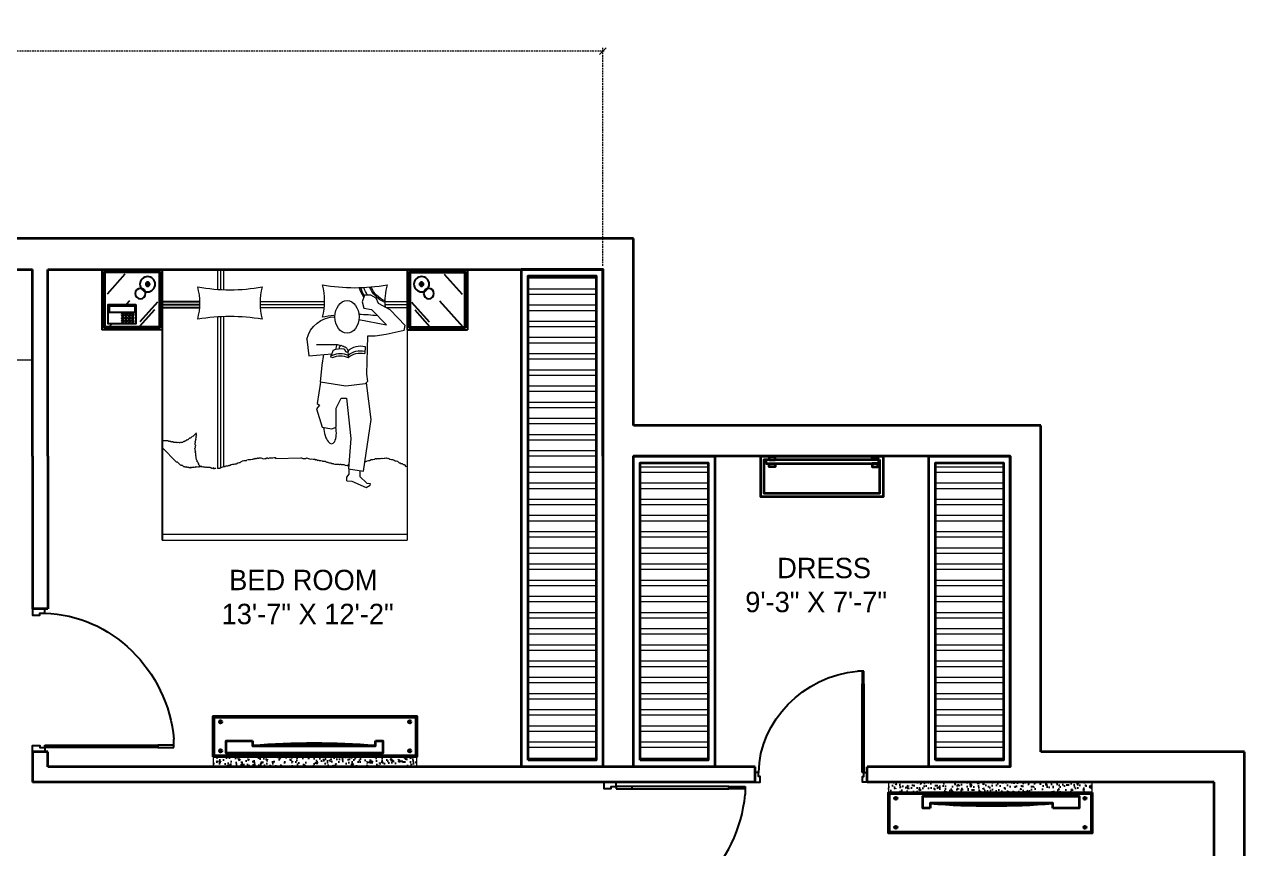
# Model space of a CAD drawing. Header units: millimetres. Extents: x -6808 to 215771, y -89660 to -16303.
# Drawn here: x 92421.7 to 92781, y -47799.3 to -47556.7 of the extents above; entities that cross this region are included whole.
import ezdxf

# ---------------------------------------------------------------- set-up
doc = ezdxf.new("R2010")
doc.units = ezdxf.units.MM
doc.header["$PDMODE"] = 35
doc.linetypes.add('DASHED', pattern=[0.75, 0.5, -0.25])
doc.layers.get('0').update_dxf_attribs({"color": 8})
for name, color, linetype, lineweight in [('A- FUR', 34, 'Continuous', 0), ('dim2', 6, 'Continuous', 20), ('FURNITURE 2', 33, 'Continuous', 25), ('furnitures', 12, 'Continuous', 13), ('text', 7, 'Continuous', 25), ('wall', 7, 'Continuous', 35)]:
    doc.layers.add(name, color=color, linetype=linetype, lineweight=lineweight)
doc.layers.add('AR.furniture', color=7, linetype='Continuous', lineweight=35, true_color=0x009e9e)
doc.layers.add('furniture', color=7, linetype='Continuous', lineweight=5, true_color=0xe57b2a)
doc.layers.add('NET 01', color=8, linetype='Continuous')
doc.styles.add('SAJ', font='eurr____.ttf')
doc.dimstyles.new('SAJ', dxfattribs={"dimtxt": 5, "dimasz": 2, "dimexe": 1, "dimexo": 1, "dimgap": 0.09375, "dimtad": 0, "dimdec": 1, "dimzin": 0, "dimdsep": 46, "dimlunit": 4, "dimtxsty": 'SAJ', "dimblk": 'OBLIQUE', "dimcen": 0.125, "dimdle": 0.375, "dimadec": 0, "dimazin": 0, "dimtfac": 1, "dimtdec": 1, "dimtofl": 0, "dimtmove": 0, "dimatfit": 3, "dimldrblk": 'OBLIQUE', "dimfxl": 1, "dimtolj": 1, "dimtzin": 0, "dimlwd": 5, "dimlwe": 5, "dimarcsym": 1})

# ---------------------------------------------------------------- blocks, each defined once
blk = doc.blocks.new('_Oblique')
at = {"color": 0, "linetype": 'ByBlock', "lineweight": -2}
blk.add_line((-0.5, -0.5), (0.5, 0.5), dxfattribs=at)
blk = doc.blocks.new('*D1771')
at = {"layer": 'Defpoints', "color": 0, "transparency": 16777216}
for p in [(92592.04, -47564.58), (92004.15, -47628.74), (92592.04, -47628.73)]:
    blk.add_point(p, dxfattribs=at)
at = {"layer": 'dim2', "color": 0, "linetype": 'DASHED', "lineweight": 5, "transparency": 16777216}
for p, q in [((92004.15, -47627.74), (92004.15, -47563.58)), ((92592.04, -47627.73), (92592.04, -47563.58)), ((92003.78, -47564.58), (92289.13, -47564.58)), ((92592.42, -47564.58), (92307.06, -47564.58))]:
    blk.add_line(p, q, dxfattribs=at)
at = {"layer": 'dim2', "color": 0, "lineweight": 5, "transparency": 16777216, "xscale": 2, "yscale": 2, "zscale": 2, "rotation": 180}
blk.add_blockref('_Oblique', (92004.15, -47564.58), dxfattribs=at)
at = {"layer": 'dim2', "color": 0, "lineweight": 5, "transparency": 16777216, "xscale": 2, "yscale": 2, "zscale": 2}
blk.add_blockref('_Oblique', (92592.04, -47564.58), dxfattribs=at)
at = {"layer": 'dim2', "color": 0, "transparency": 16777216, "insert": (92298.1, -47564.58), "char_height": 12, "attachment_point": 5, "style": 'SAJ'}
blk.add_mtext("\\A1;49'", dxfattribs=at)
blk = doc.blocks.new('QEWFWE')
at = {"layer": 'NET 01'}
for p, q in [((238503.45, 15011.85), (238503.45, 15015.77)), ((238503.45, 15015.77), (238505.41, 15015.77)), ((238503.98, 15015.77), (238503.98, 15011.85)), ((238503.98, 15011.85), (238503.45, 15011.85)), ((238503.45, 15011.85), (238503.45, 14988.32)), ((238503.98, 14988.32), (238503.98, 15011.85)), ((238503.45, 14988.32), (238503.45, 14984.4)), ((238503.98, 14988.32), (238503.45, 14988.32)), ((238503.98, 14984.4), (238503.98, 14988.32)), ((238503.45, 14984.4), (238503.98, 14984.4))]:
    blk.add_line(p, q, dxfattribs=at)
for points in [[(238503.45, 14984.4), (238502.4, 14984.4), (238502.4, 14981.4), (238503.9, 14981.4), (238503.9, 14982.9), (238503.9, 14983.2), (238503.45, 14983.2)], [(238536.02, 14984.4), (238537.07, 14984.4), (238537.07, 14981.4), (238535.57, 14981.4), (238535.57, 14982.9), (238535.57, 14983.2), (238536.02, 14983.2)]]:
    blk.add_lwpolyline(points, close=True, dxfattribs=at)
blk.add_ellipse((238504.18, 14985.62), major_axis=(-29.27, 13.54), ratio=0.925766, start_param=-2.718612, end_param=-1.204625, dxfattribs=at)
blk = doc.blocks.new('vcdr')
at = {"layer": 'AR.furniture', "lineweight": 25, "ltscale": 2}
h = blk.add_hatch(dxfattribs=at)
h.set_pattern_fill('AR-CONC', color=256, scale=0.5, style=0)
h.set_pattern_definition([(50, (5894.276, -2096.168), (3.58630091, -0.313760675), [0.375, -4.125]), (355, (5894.276, -2096.168), (-0.69375667, 3.76096067), [0.3, -3.3]), (100.4514, (5894.575, -2096.194), (2.89254691, 3.44719771), [0.31870095, -3.50571056]), (46.1842, (5894.276, -2095.168), (5.33620524, -0.82759507), [0.5625, -6.1875]), (96.6356, (5894.7207, -2095.237), (4.67331353, 4.87058935), [0.47805144, -5.258565]), (351.1842, (5894.276, -2095.168), (4.67330973, 4.870593), [0.45, -4.95]), (21, (5894.776, -2095.418), (2.98453526, -2.01309445), [0.375, -4.125]), (326, (5894.776, -2095.418), (1.21657666, 3.62575023), [0.3, -3.3]), (71.4514, (5895.0247, -2095.5857), (4.20111314, 1.61265248), [0.31870095, -3.50571056]), (37.5, (5894.276, -2096.168), (0.060799277, 1.66446927), [0, -3.26, 0, -3.35, 0, -3.3125]), (7.5, (5894.276, -2096.168), (1.315347687, 1.97205856), [0, -1.91, 0, -3.185, 0, -1.2625]), (327.5, (5893.161, -2096.168), (2.66911218, -0.112774359), [0, -1.25, 0, -3.9, 0, -5.175]), (317.5, (5892.661, -2096.168), (2.915930847, 0.50052491), [0, -1.625, 0, -2.59, 0, -3.675])])
h.paths.add_polyline_path([(93614.87, -24321.29), (93617.87, -24321.29), (93617.87, -24261.29), (93614.87, -24261.29)])
at = {"layer": 'AR.furniture', "ltscale": 2}
blk.add_lwpolyline([(93614.87, -24321.29), (93602.87, -24321.29), (93602.87, -24261.29), (93614.87, -24261.29)], close=True, dxfattribs=at)
blk.add_lwpolyline([(93614.87, -24321.29), (93602.87, -24321.29), (93602.87, -24261.29), (93614.87, -24261.29)], close=True, dxfattribs=at)
at = {"layer": 'AR.furniture', "lineweight": 20, "ltscale": 5}
blk.add_lwpolyline([(93614.37, -24320.79), (93603.37, -24320.79), (93603.37, -24261.79), (93614.37, -24261.79)], close=True, dxfattribs=at)
blk.add_lwpolyline([(93614.37, -24320.79), (93603.37, -24320.79), (93603.37, -24261.79), (93614.37, -24261.79)], close=True, dxfattribs=at)
at = {"layer": 'AR.furniture', "lineweight": 9, "ltscale": 2}
blk.add_lwpolyline([(93614.87, -24321.29), (93617.87, -24321.29), (93617.87, -24261.29), (93614.87, -24261.29)], close=True, dxfattribs=at)
blk.add_lwpolyline([(93614.87, -24321.29), (93617.87, -24321.29), (93617.87, -24261.29), (93614.87, -24261.29)], close=True, dxfattribs=at)
at = {"layer": 'AR.furniture'}
for points in [[(93610.22, -24273.51), (93610.22, -24271.36), (93613.78, -24271.36), (93613.78, -24317.46), (93610.22, -24317.46), (93610.22, -24309.71)], [(93610.22, -24273.51), (93610.22, -24271.36), (93613.78, -24271.36), (93613.78, -24317.46), (93610.22, -24317.46), (93610.22, -24309.71)], [(93610.22, -24309.71), (93611.67, -24309.71), (93611.67, -24273.51), (93610.22, -24273.51)], [(93610.22, -24309.71), (93611.67, -24309.71), (93611.67, -24273.51), (93610.22, -24273.51)]]:
    blk.add_lwpolyline(points, dxfattribs=at)
at = {"layer": 'AR.furniture', "ltscale": 2}
for centre in [(93604.6, -24263.44), (93604.6, -24263.44), (93613.13, -24263.44), (93613.13, -24263.44), (93604.6, -24319.13), (93604.6, -24319.13), (93613.13, -24319.13), (93613.13, -24319.13)]:
    blk.add_circle(centre, 0.375, dxfattribs=at)
at = {"layer": 'AR.furniture', "ltscale": 5}
blk.add_arc((93852.35, -24291.61), 241.36, 175.6992, 184.3008, dxfattribs=at)
blk.add_arc((93852.35, -24291.61), 241.36, 175.6992, 184.3008, dxfattribs=at)
blk = doc.blocks.new('A$C1E734459')
at = {"layer": 'AR.furniture', "linetype": 'ByBlock', "ltscale": 2}
blk.add_lwpolyline([(0, 10.5), (12.05, 10.5), (12.05, 46.5), (3.5, 46.5), (3.5, 46.5), (0, 46.5), (0, 10.5)], dxfattribs=at)
at = {"layer": 'AR.furniture', "color": 251, "ltscale": 2}
for points in [[(1.12, 44.04), (1.12, 42.29), (0.21, 42.29), (0.21, 44.04)], [(2.24, 44.04), (2.24, 42.29), (3.14, 42.29), (3.14, 44.04)], [(1.12, 12), (1.12, 13.74), (0.21, 13.74), (0.21, 12)], [(2.24, 12), (2.24, 13.74), (3.14, 13.74), (3.14, 12)]]:
    blk.add_lwpolyline(points, close=True, dxfattribs=at)
at = {"layer": 'AR.furniture', "linetype": 'ByBlock', "ltscale": 2}
blk.add_lwpolyline([(1, 11.51), (11.05, 11.51), (11.05, 45.5), (4.5, 45.5), (4.5, 45.5), (1, 45.5)], close=True, dxfattribs=at)
at = {"layer": 'AR.furniture', "color": 4, "ltscale": 2}
blk.add_lwpolyline([(2.24, 45), (2.24, 11.75), (1.12, 11.75), (1.12, 45)], close=True, dxfattribs=at)
blk = doc.blocks.new('A$C1A9968DB')
at = {"layer": 'furniture', "ltscale": 0.5}
for p, q in [((3.85, 45.67), (6.88, 47.34)), ((6.88, 47.34), (7.52, 48.64)), ((7.52, 48.64), (8.85, 49.47)), ((8.85, 49.47), (10.51, 49.47)), ((10.51, 49.47), (11.12, 47.7)), ((11.12, 47.7), (10.65, 46.11)), ((3.85, 45.67), (0, 41.68)), ((8.7, 45.77), (4.85, 41.78)), ((10.65, 46.11), (8.7, 45.77)), ((0.3, 40.35), (0, 41.68)), ((11.92, 43.21), (4.85, 41.78)), ((0.3, 40.35), (4.88, 39.32)), ((4.88, 39.32), (7.7, 38.87)), ((7.7, 38.87), (9.68, 38.93)), ((9.68, 38.87), (9.98, 29.12)), ((25.34, 38.15), (24.78, 33.85)), ((10.35, 36.28), (10.42, 34.45)), ((14.76, 35.19), (14.68, 35.04)), ((14.68, 35.04), (14.68, 34.88)), ((14.68, 34.88), (14.84, 34.81)), ((14.74, 34.85), (14.72, 34.01)), ((14.84, 35.35), (14.76, 35.19)), ((14.99, 35.58), (14.84, 35.5)), ((14.84, 35.5), (14.84, 35.35)), ((14.84, 34.81), (15.15, 34.81)), ((15.07, 35.74), (14.99, 35.58)), ((15.15, 35.89), (15.07, 35.74)), ((15.3, 35.97), (15.15, 35.89)), ((15.15, 34.81), (15.3, 34.88)), ((15.46, 36.12), (15.3, 35.97)), ((15.3, 35.04), (15.46, 35.12)), ((15.3, 34.88), (15.3, 35.04)), ((15.61, 36.12), (15.46, 36.12)), ((15.46, 35.27), (15.54, 35.43)), ((15.46, 35.12), (15.46, 35.27)), ((15.54, 36.05), (15.69, 36.2)), ((15.54, 35.43), (15.69, 35.5)), ((15.69, 36.2), (15.85, 36.28)), ((15.69, 35.5), (15.81, 35.62)), ((15.85, 36.28), (16, 36.28)), ((16, 36.28), (16.31, 36.43)), ((16.31, 36.43), (16.47, 36.51)), ((16.47, 36.51), (16.62, 36.51)), ((17.56, 36.8), (16.62, 36.51)), ((16.7, 36.43), (16.66, 36.52)), ((16.86, 36.28), (16.7, 36.43)), ((16.93, 36.12), (16.86, 36.28)), ((16.93, 35.81), (16.93, 36.12)), ((17, 35.68), (16.93, 35.81)), ((22.85, 36.8), (17.56, 36.8)), ((17.59, 36.81), (17.95, 35.51)), ((18.54, 35.29), (19.19, 33.72)), ((14.72, 34.01), (14.72, 33.42)), ((18.71, 34.01), (19.34, 33.64)), ((19.34, 33.64), (18.71, 33.42)), ((24.78, 33.85), (18.92, 34.36)), ((21.37, 31.48), (20.95, 34.19)), ((21.82, 27.05), (21.37, 31.48)), ((9.98, 29.12), (9.68, 27.2)), ((8.8, 17.45), (10, 26.89)), ((9.68, 27.2), (10.28, 26.61)), ((10.28, 26.61), (15.31, 26.02)), ((15.31, 26.02), (21.82, 27.05)), ((21.82, 27.05), (22.71, 21.58)), ((15.16, 22.91), (13.98, 12.57)), ((16.49, 22.91), (15.16, 22.91)), ((17.82, 20.4), (16.49, 22.91)), ((17.82, 15.52), (17.82, 20.4)), ((22.85, 20.25), (21.37, 15.52)), ((22.71, 21.58), (22.11, 21.14)), ((22.11, 21.14), (22.85, 20.25)), ((10.72, 4.14), (8.8, 17.45)), ((13.98, 12.57), (14.57, 4.74)), ((18.86, 15.08), (17.82, 15.52)), ((21.37, 15.52), (18.86, 15.08)), ((14.57, 4.74), (10.72, 4.14)), ((11.67, 4.29), (11.71, 2.78)), ((14.48, 4.72), (14.56, 3.39)), ((14.56, 3.39), (15.16, 2.64)), ((10.1, 0), (9, 0.54)), ((9.89, 1.11), (9.14, 0.96)), ((11.71, 2.78), (9.89, 1.11)), ((13.73, 1.58), (10.1, 0)), ((15.05, 1.65), (13.73, 1.58)), ((15.16, 2.64), (15.13, 1.68))]:
    blk.add_line(p, q, dxfattribs=at)
blk.add_lwpolyline([(9, 0.54), (8.93, 0.92), (9.51, 1.04)], dxfattribs=at)
for centre, radius, start, end in [((18.06, 36.38), 7.5, 13.6872, 89.7043), ((11.38, 31.16), 5.23, 49.9003, 101.4337), ((11.46, 29.92), 5.23, 51.462, 101.4337), ((16.64, 31.03), 4.67, 65.9134, 100.1371), ((11.46, 29.33), 5.23, 51.462, 101.4337), ((16.71, 29.78), 4.67, 64.6865, 115.3135), ((16.71, 29.19), 4.67, 64.6865, 115.3135)]:
    blk.add_arc(centre, radius, start, end, dxfattribs=at)
at = {"layer": 'furniture', "ltscale": 0.5, "extrusion": (1.33e-14, -5.24506e-16, -1)}
blk.add_ellipse((14.99, 43.85), major_axis=(0, -4.19), ratio=0.740098, start_param=4.712389, end_param=10.995574, dxfattribs=at)
at = {"layer": 'furniture', "ltscale": 0.5, "extrusion": (1.32939e-14, -5.4405e-16, -1)}
blk.add_ellipse((19.38, 14.94), major_axis=(-0.51, -3.71), ratio=0.422098, start_param=4.512692, end_param=7.948784, dxfattribs=at)
blk = doc.blocks.new('*X398')
at = {"color": 0}
for p, q in [((221.847, 124.188), (221.861, 124.202)), ((221.847, 124.193), (221.855, 124.202)), ((221.847, 124.178), (221.857, 124.188)), ((221.847, 124.172), (221.857, 124.182)), ((221.847, 124.162), (221.857, 124.172)), ((221.847, 124.156), (221.857, 124.166)), ((221.847, 124.146), (221.857, 124.156)), ((221.847, 124.14), (221.857, 124.15)), ((221.847, 124.13), (221.857, 124.14)), ((221.847, 124.125), (221.857, 124.135)), ((221.847, 124.114), (221.857, 124.124)), ((221.861, 124.192), (221.871, 124.202)), ((221.867, 124.192), (221.877, 124.202)), ((221.877, 124.192), (221.887, 124.202)), ((221.883, 124.192), (221.893, 124.202)), ((221.893, 124.192), (221.903, 124.202)), ((221.898, 124.192), (221.908, 124.202)), ((221.909, 124.192), (221.919, 124.202)), ((221.914, 124.192), (221.924, 124.202)), ((221.925, 124.192), (221.935, 124.202)), ((221.93, 124.192), (221.94, 124.202)), ((221.941, 124.192), (221.951, 124.202)), ((221.946, 124.192), (221.956, 124.202)), ((221.957, 124.192), (221.967, 124.202)), ((221.962, 124.192), (221.972, 124.202)), ((221.973, 124.192), (221.983, 124.202)), ((221.978, 124.192), (221.988, 124.202)), ((221.989, 124.192), (221.999, 124.202)), ((221.994, 124.192), (222.004, 124.202)), ((222.005, 124.192), (222.015, 124.202)), ((222.01, 124.192), (222.02, 124.202)), ((222.02, 124.192), (222.03, 124.202)), ((222.026, 124.192), (222.036, 124.202)), ((222.036, 124.192), (222.046, 124.202)), ((222.042, 124.192), (222.052, 124.202)), ((222.052, 124.192), (222.062, 124.202)), ((222.058, 124.192), (222.068, 124.202)), ((222.068, 124.192), (222.078, 124.202)), ((222.073, 124.192), (222.083, 124.202)), ((222.084, 124.192), (222.094, 124.202)), ((222.089, 124.192), (222.099, 124.202)), ((222.1, 124.192), (222.11, 124.202)), ((222.105, 124.192), (222.115, 124.202)), ((222.116, 124.192), (222.126, 124.202)), ((222.121, 124.192), (222.131, 124.202)), ((222.132, 124.192), (222.142, 124.202)), ((222.137, 124.192), (222.147, 124.202)), ((222.148, 124.192), (222.158, 124.202)), ((222.153, 124.192), (222.163, 124.202)), ((222.164, 124.192), (222.174, 124.202)), ((222.169, 124.192), (222.179, 124.202)), ((222.18, 124.192), (222.19, 124.202)), ((222.185, 124.192), (222.195, 124.202)), ((222.195, 124.192), (222.205, 124.202)), ((222.201, 124.192), (222.211, 124.202)), ((222.211, 124.192), (222.221, 124.202)), ((222.217, 124.192), (222.227, 124.202)), ((222.227, 124.192), (222.237, 124.202)), ((222.233, 124.192), (222.243, 124.202)), ((222.243, 124.192), (222.253, 124.202)), ((222.248, 124.192), (222.258, 124.202)), ((222.259, 124.192), (222.269, 124.202)), ((222.264, 124.192), (222.274, 124.202)), ((222.275, 124.192), (222.285, 124.202)), ((222.28, 124.192), (222.29, 124.202)), ((222.291, 124.192), (222.301, 124.202)), ((222.296, 124.192), (222.306, 124.202)), ((222.307, 124.192), (222.317, 124.202)), ((222.312, 124.192), (222.322, 124.202)), ((222.323, 124.192), (222.333, 124.202)), ((222.328, 124.192), (222.338, 124.202)), ((222.339, 124.192), (222.349, 124.202)), ((222.344, 124.192), (222.354, 124.202)), ((222.355, 124.192), (222.365, 124.202)), ((222.36, 124.192), (222.37, 124.202)), ((222.37, 124.192), (222.38, 124.202)), ((222.376, 124.192), (222.386, 124.202)), ((222.386, 124.192), (222.396, 124.202)), ((222.392, 124.192), (222.402, 124.202)), ((222.397, 124.187), (222.407, 124.197)), ((222.397, 124.181), (222.407, 124.191)), ((222.397, 124.171), (222.407, 124.181)), ((222.397, 124.165), (222.407, 124.175)), ((222.397, 124.155), (222.407, 124.165)), ((222.397, 124.149), (222.407, 124.159)), ((222.397, 124.139), (222.407, 124.149)), ((222.397, 124.134), (222.407, 124.144)), ((222.397, 124.123), (222.407, 124.133)), ((222.397, 124.118), (222.407, 124.128)), ((221.847, 124.109), (221.857, 124.119)), ((221.847, 124.098), (221.857, 124.108)), ((221.847, 124.093), (221.857, 124.103)), ((221.847, 124.082), (221.857, 124.092)), ((221.847, 124.077), (221.857, 124.087)), ((221.847, 124.066), (221.857, 124.076)), ((221.847, 124.061), (221.857, 124.071)), ((221.847, 124.05), (221.857, 124.06)), ((221.847, 124.045), (221.857, 124.055)), ((221.847, 124.034), (221.857, 124.044)), ((221.847, 124.029), (221.857, 124.039)), ((221.847, 124.018), (221.857, 124.028)), ((221.847, 124.013), (221.857, 124.023)), ((221.847, 124.003), (221.857, 124.013)), ((221.847, 123.997), (221.857, 124.007)), ((222.397, 124.107), (222.407, 124.117)), ((222.397, 124.102), (222.407, 124.112)), ((222.397, 124.091), (222.407, 124.101)), ((222.397, 124.086), (222.407, 124.096)), ((222.397, 124.075), (222.407, 124.085)), ((222.397, 124.07), (222.407, 124.08)), ((222.397, 124.059), (222.407, 124.069)), ((222.397, 124.054), (222.407, 124.064)), ((222.397, 124.043), (222.407, 124.053)), ((222.397, 124.038), (222.407, 124.048)), ((222.397, 124.028), (222.407, 124.038)), ((222.397, 124.022), (222.407, 124.032)), ((222.397, 124.012), (222.407, 124.022)), ((222.397, 124.006), (222.407, 124.016)), ((222.397, 123.996), (222.407, 124.006)), ((222.397, 123.99), (222.407, 124)), ((221.847, 123.987), (221.857, 123.997)), ((221.847, 123.981), (221.857, 123.991)), ((221.847, 123.971), (221.857, 123.981)), ((221.847, 123.965), (221.857, 123.975)), ((221.847, 123.955), (221.857, 123.965)), ((221.847, 123.949), (221.857, 123.959)), ((221.847, 123.939), (221.857, 123.949)), ((221.847, 123.934), (221.857, 123.944)), ((221.847, 123.923), (221.857, 123.933)), ((221.847, 123.918), (221.857, 123.928)), ((221.847, 123.907), (221.857, 123.917)), ((221.847, 123.902), (221.857, 123.912)), ((221.847, 123.891), (221.857, 123.901)), ((221.847, 123.886), (221.857, 123.896)), ((221.847, 123.875), (221.857, 123.885)), ((221.847, 123.87), (221.857, 123.88)), ((222.397, 123.98), (222.407, 123.99)), ((222.397, 123.974), (222.407, 123.984)), ((222.397, 123.964), (222.407, 123.974)), ((222.397, 123.959), (222.407, 123.969)), ((222.397, 123.948), (222.407, 123.958)), ((222.397, 123.943), (222.407, 123.953)), ((222.397, 123.932), (222.407, 123.942)), ((222.397, 123.927), (222.407, 123.937)), ((222.397, 123.916), (222.407, 123.926)), ((222.397, 123.911), (222.407, 123.921)), ((222.397, 123.9), (222.407, 123.91)), ((222.397, 123.895), (222.407, 123.905)), ((222.397, 123.884), (222.407, 123.894)), ((222.397, 123.879), (222.407, 123.889)), ((222.397, 123.868), (222.407, 123.878)), ((221.847, 123.859), (221.857, 123.869)), ((221.847, 123.854), (221.857, 123.864)), ((221.847, 123.843), (221.857, 123.853)), ((221.847, 123.838), (221.857, 123.848)), ((221.847, 123.828), (221.857, 123.838)), ((221.847, 123.822), (221.857, 123.832)), ((221.847, 123.812), (221.857, 123.822)), ((221.847, 123.806), (221.857, 123.816)), ((221.847, 123.796), (221.857, 123.806)), ((221.847, 123.79), (221.857, 123.8)), ((221.847, 123.78), (221.857, 123.79)), ((221.847, 123.774), (221.857, 123.784)), ((221.847, 123.764), (221.857, 123.774)), ((221.847, 123.759), (221.857, 123.769)), ((221.847, 123.748), (221.857, 123.758)), ((222.397, 123.863), (222.407, 123.873)), ((222.397, 123.852), (222.407, 123.862)), ((222.397, 123.847), (222.407, 123.857)), ((222.397, 123.837), (222.407, 123.847)), ((222.397, 123.831), (222.407, 123.841)), ((222.397, 123.821), (222.407, 123.831)), ((222.397, 123.815), (222.407, 123.825)), ((222.397, 123.805), (222.407, 123.815)), ((222.397, 123.799), (222.407, 123.809)), ((222.397, 123.789), (222.407, 123.799)), ((222.397, 123.784), (222.407, 123.794)), ((222.397, 123.773), (222.407, 123.783)), ((222.397, 123.768), (222.407, 123.778)), ((222.397, 123.757), (222.407, 123.767)), ((222.397, 123.752), (222.407, 123.762)), ((221.847, 123.743), (221.857, 123.753)), ((221.847, 123.732), (221.857, 123.742)), ((221.847, 123.727), (221.857, 123.737)), ((221.847, 123.716), (221.857, 123.726)), ((221.847, 123.711), (221.857, 123.721)), ((221.847, 123.7), (221.857, 123.71)), ((221.847, 123.695), (221.857, 123.705)), ((221.847, 123.684), (221.857, 123.694)), ((221.847, 123.679), (221.857, 123.689)), ((221.847, 123.668), (221.857, 123.678)), ((221.847, 123.663), (221.857, 123.673)), ((221.847, 123.653), (221.857, 123.663)), ((221.847, 123.647), (221.857, 123.657)), ((221.852, 123.642), (221.862, 123.652)), ((221.858, 123.642), (221.868, 123.652)), ((221.868, 123.642), (221.878, 123.652)), ((221.873, 123.642), (221.883, 123.652)), ((221.884, 123.642), (221.894, 123.652)), ((221.889, 123.642), (221.899, 123.652)), ((221.9, 123.642), (221.91, 123.652)), ((221.905, 123.642), (221.915, 123.652)), ((221.916, 123.642), (221.926, 123.652)), ((221.921, 123.642), (221.931, 123.652)), ((221.932, 123.642), (221.942, 123.652)), ((221.937, 123.642), (221.947, 123.652)), ((221.948, 123.642), (221.958, 123.652)), ((221.953, 123.642), (221.963, 123.652)), ((221.964, 123.642), (221.974, 123.652)), ((221.969, 123.642), (221.979, 123.652)), ((221.98, 123.642), (221.99, 123.652)), ((221.985, 123.642), (221.995, 123.652)), ((221.995, 123.642), (222.005, 123.652)), ((222.001, 123.642), (222.011, 123.652)), ((222.011, 123.642), (222.021, 123.652)), ((222.017, 123.642), (222.027, 123.652)), ((222.027, 123.642), (222.037, 123.652)), ((222.033, 123.642), (222.043, 123.652)), ((222.043, 123.642), (222.053, 123.652)), ((222.048, 123.642), (222.058, 123.652)), ((222.059, 123.642), (222.069, 123.652)), ((222.064, 123.642), (222.074, 123.652)), ((222.075, 123.642), (222.085, 123.652)), ((222.08, 123.642), (222.09, 123.652)), ((222.091, 123.642), (222.101, 123.652)), ((222.096, 123.642), (222.106, 123.652)), ((222.107, 123.642), (222.117, 123.652)), ((222.112, 123.642), (222.122, 123.652)), ((222.123, 123.642), (222.133, 123.652)), ((222.128, 123.642), (222.138, 123.652)), ((222.139, 123.642), (222.149, 123.652)), ((222.144, 123.642), (222.154, 123.652)), ((222.155, 123.642), (222.165, 123.652)), ((222.16, 123.642), (222.17, 123.652)), ((222.17, 123.642), (222.18, 123.652)), ((222.176, 123.642), (222.186, 123.652)), ((222.186, 123.642), (222.196, 123.652)), ((222.192, 123.642), (222.202, 123.652)), ((222.202, 123.642), (222.212, 123.652)), ((222.208, 123.642), (222.218, 123.652)), ((222.218, 123.642), (222.228, 123.652)), ((222.223, 123.642), (222.233, 123.652)), ((222.234, 123.642), (222.244, 123.652)), ((222.239, 123.642), (222.249, 123.652)), ((222.25, 123.642), (222.26, 123.652)), ((222.255, 123.642), (222.265, 123.652)), ((222.266, 123.642), (222.276, 123.652)), ((222.271, 123.642), (222.281, 123.652)), ((222.282, 123.642), (222.292, 123.652)), ((222.287, 123.642), (222.297, 123.652)), ((222.298, 123.642), (222.308, 123.652)), ((222.303, 123.642), (222.313, 123.652)), ((222.314, 123.642), (222.324, 123.652)), ((222.319, 123.642), (222.329, 123.652)), ((222.33, 123.642), (222.34, 123.652)), ((222.335, 123.642), (222.345, 123.652)), ((222.345, 123.642), (222.355, 123.652)), ((222.351, 123.642), (222.361, 123.652)), ((222.361, 123.642), (222.371, 123.652)), ((222.367, 123.642), (222.377, 123.652)), ((222.377, 123.642), (222.387, 123.652)), ((222.383, 123.642), (222.393, 123.652)), ((222.393, 123.642), (222.407, 123.656)), ((222.397, 123.741), (222.407, 123.751)), ((222.397, 123.736), (222.407, 123.746)), ((222.397, 123.725), (222.407, 123.735)), ((222.397, 123.72), (222.407, 123.73)), ((222.397, 123.709), (222.407, 123.719)), ((222.397, 123.704), (222.407, 123.714)), ((222.397, 123.693), (222.407, 123.703)), ((222.397, 123.688), (222.407, 123.698)), ((222.397, 123.677), (222.407, 123.687)), ((222.397, 123.672), (222.407, 123.682)), ((222.397, 123.662), (222.407, 123.672)), ((222.397, 123.656), (222.407, 123.666)), ((222.398, 123.642), (222.407, 123.65))]:
    blk.add_line(p, q, dxfattribs=at)
blk = doc.blocks.new('M_DFURN_LEM_3D TELEPHONE_P')
at = {"color": 0, "linetype": 'ByBlock', "lineweight": -2}
for points in [[(0.25, -0.0875), (0.25, 0.0875), (0, 0.0875), (0, -0.0875)], [(0.24, -0.0175), (0.01, -0.0175), (0.01, -0.0775), (0.24, -0.0775)]]:
    blk.add_lwpolyline(points, close=True, dxfattribs=at)
for centre in [(0.13, 0.0625), (0.13, 0.0325), (0.13, 0.0025), (0.16, 0.0625), (0.16, 0.0325), (0.16, 0.0025), (0.19, 0.0625), (0.19, 0.0325), (0.19, 0.0025), (0.22, 0.0625), (0.22, 0.0325), (0.22, 0.0025)]:
    blk.add_circle(centre, 0.01, dxfattribs=at)
at = {"layer": 'Defpoints', "color": 0, "linetype": 'ByBlock', "lineweight": -2}
blk.add_point((0.25, 0), dxfattribs=at)
blk = doc.blocks.new('ertergrgr')
at = {"layer": 'furnitures', "color": 27, "ltscale": 50}
for p, q in [((-766411.4, 424368.94), (-766482.81, 424368.94)), ((-766482.81, 424290.02), (-766482.81, 424368.94)), ((-766411.4, 424367.15), (-766482.81, 424367.15)), ((-766482.61, 424347.54), (-766482.73, 424347.42)), ((-766481.98, 424346.9), (-766482.6, 424347.52)), ((-766430.64, 424347.27), (-766430.88, 424347.02)), ((-766430.39, 424347.27), (-766430.64, 424347.27)), ((-766430.14, 424347.27), (-766430.39, 424347.27)), ((-766429.89, 424347.27), (-766430.14, 424347.27)), ((-766429.77, 424347.39), (-766429.89, 424347.27)), ((-766429.52, 424347.39), (-766429.77, 424347.39)), ((-766429.15, 424347.51), (-766429.52, 424347.39)), ((-766429.34, 424303.77), (-766429.34, 424347.45)), ((-766428.65, 424347.76), (-766429.15, 424347.51)), ((-766428.4, 424347.76), (-766428.65, 424347.76)), ((-766428.44, 424303.81), (-766428.44, 424347.76)), ((-766428.28, 424347.89), (-766428.4, 424347.76)), ((-766427.54, 424347.89), (-766428.28, 424347.89)), ((-766427.41, 424348.01), (-766427.54, 424347.89)), ((-766427.54, 424303.86), (-766427.54, 424347.89)), ((-766426.79, 424347.89), (-766427.04, 424347.89)), ((-766426.67, 424348.01), (-766426.79, 424347.89)), ((-766426.42, 424348.01), (-766426.67, 424348.01)), ((-766426.17, 424347.76), (-766426.42, 424348.01)), ((-766425.8, 424347.89), (-766426.05, 424347.89)), ((-766425.68, 424347.76), (-766425.8, 424347.89)), ((-766425.43, 424347.76), (-766425.68, 424347.76)), ((-766425.3, 424347.64), (-766425.43, 424347.76)), ((-766424.81, 424347.64), (-766425.3, 424347.64)), ((-766424.56, 424347.64), (-766424.81, 424347.64)), ((-766424.31, 424347.64), (-766424.56, 424347.64)), ((-766424.19, 424347.52), (-766424.31, 424347.64)), ((-766424.06, 424347.64), (-766424.19, 424347.52)), ((-766423.82, 424347.64), (-766424.06, 424347.64)), ((-766423.69, 424347.52), (-766423.82, 424347.64)), ((-766423.44, 424347.52), (-766423.69, 424347.52)), ((-766423.32, 424347.39), (-766423.44, 424347.52)), ((-766423.07, 424347.64), (-766423.32, 424347.39)), ((-766422.7, 424347.27), (-766423.07, 424347.64)), ((-766422.58, 424347.39), (-766422.45, 424347.52)), ((-766421.96, 424346.77), (-766422.58, 424347.39)), ((-766422.45, 424347.52), (-766422.2, 424347.52)), ((-766422.2, 424347.52), (-766422.08, 424347.64)), ((-766422.08, 424347.64), (-766421.96, 424347.52)), ((-766421.96, 424347.52), (-766421.83, 424347.64)), ((-766421.83, 424347.64), (-766421.71, 424347.52)), ((-766421.71, 424347.52), (-766421.58, 424347.64)), ((-766421.58, 424347.64), (-766421.46, 424347.52)), ((-766421.46, 424347.52), (-766421.34, 424347.64)), ((-766421.34, 424347.64), (-766421.21, 424347.52)), ((-766421.21, 424347.52), (-766420.96, 424347.76)), ((-766420.96, 424347.76), (-766420.84, 424347.64)), ((-766420.84, 424347.64), (-766420.72, 424347.76)), ((-766420.72, 424347.76), (-766420.59, 424347.64)), ((-766420.59, 424347.64), (-766420.47, 424347.76)), ((-766420.47, 424347.76), (-766419.97, 424347.76)), ((-766419.97, 424347.76), (-766419.85, 424347.89)), ((-766419.85, 424347.89), (-766419.72, 424347.76)), ((-766419.72, 424347.76), (-766419.48, 424347.76)), ((-766419.48, 424347.76), (-766419.35, 424347.89)), ((-766419.35, 424347.89), (-766419.23, 424347.76)), ((-766419.23, 424347.76), (-766418.98, 424347.76)), ((-766418.98, 424347.76), (-766418.86, 424347.64)), ((-766418.86, 424347.64), (-766418.73, 424347.76)), ((-766418.73, 424347.76), (-766418.48, 424347.52)), ((-766418.48, 424347.52), (-766418.36, 424347.64)), ((-766418.36, 424347.64), (-766418.11, 424347.64)), ((-766418.11, 424347.64), (-766417.99, 424347.52)), ((-766417.99, 424347.52), (-766417.74, 424347.52)), ((-766417.74, 424347.52), (-766417.37, 424347.15)), ((-766482.73, 424346.79), (-766482.73, 424346.79)), ((-766481.73, 424346.9), (-766481.98, 424346.9)), ((-766481.38, 424346.54), (-766481.75, 424346.92)), ((-766480.87, 424346.53), (-766481.36, 424346.53)), ((-766480.76, 424346.39), (-766480.88, 424346.51)), ((-766480.51, 424346.39), (-766480.76, 424346.39)), ((-766480.01, 424345.89), (-766480.51, 424346.39)), ((-766479.64, 424345.77), (-766480.01, 424345.89)), ((-766479.39, 424345.77), (-766479.64, 424345.77)), ((-766479.02, 424345.64), (-766479.39, 424345.77)), ((-766478.9, 424345.52), (-766479.02, 424345.64)), ((-766478.53, 424345.4), (-766478.9, 424345.52)), ((-766478.28, 424345.4), (-766478.53, 424345.4)), ((-766477.91, 424345.27), (-766478.28, 424345.4)), ((-766477.66, 424345.27), (-766477.91, 424345.27)), ((-766477.53, 424345.15), (-766477.66, 424345.27)), ((-766477.16, 424345.02), (-766477.53, 424345.15)), ((-766477.04, 424345.15), (-766477.16, 424345.02)), ((-766476.79, 424344.9), (-766477.04, 424345.15)), ((-766476.42, 424345.02), (-766476.79, 424344.9)), ((-766476.17, 424345.02), (-766476.42, 424345.02)), ((-766475.55, 424345.15), (-766476.17, 424345.02)), ((-766475.43, 424345.02), (-766475.55, 424345.15)), ((-766475.05, 424345.15), (-766475.43, 424345.02)), ((-766474.31, 424345.15), (-766475.05, 424345.15)), ((-766474.06, 424345.15), (-766474.31, 424345.15)), ((-766473.94, 424345.27), (-766474.06, 424345.15)), ((-766473.81, 424345.15), (-766473.94, 424345.27)), ((-766473.57, 424345.15), (-766473.81, 424345.15)), ((-766473.44, 424345.27), (-766473.57, 424345.15)), ((-766473.19, 424345.27), (-766473.44, 424345.27)), ((-766472.82, 424345.4), (-766473.19, 424345.27)), ((-766472.33, 424345.4), (-766472.82, 424345.4)), ((-766471.83, 424345.65), (-766472.33, 424345.4)), ((-766471.58, 424345.65), (-766471.83, 424345.65)), ((-766471.21, 424345.77), (-766471.58, 424345.65)), ((-766471.09, 424345.89), (-766471.21, 424345.77)), ((-766470.71, 424346.02), (-766471.09, 424345.89)), ((-766470.59, 424346.14), (-766470.71, 424346.02)), ((-766465.63, 424347.13), (-766465.88, 424346.89)), ((-766465.38, 424347.13), (-766465.63, 424347.13)), ((-766465.26, 424347.01), (-766465.38, 424347.13)), ((-766464.89, 424347.13), (-766465.26, 424347.01)), ((-766464.76, 424347.01), (-766464.89, 424347.13)), ((-766464.39, 424346.89), (-766464.76, 424347.01)), ((-766463.65, 424346.89), (-766464.39, 424346.89)), ((-766463.52, 424346.76), (-766463.65, 424346.89)), ((-766463.27, 424346.76), (-766463.52, 424346.76)), ((-766463.15, 424346.89), (-766463.27, 424346.76)), ((-766462.9, 424346.89), (-766463.15, 424346.89)), ((-766462.78, 424346.76), (-766462.9, 424346.89)), ((-766462.53, 424346.76), (-766462.78, 424346.76)), ((-766461.79, 424346.76), (-766462.53, 424346.76)), ((-766461.41, 424346.64), (-766461.79, 424346.76)), ((-766461.29, 424346.52), (-766461.41, 424346.64)), ((-766461.04, 424346.52), (-766461.29, 424346.52)), ((-766460.79, 424346.52), (-766461.04, 424346.52)), ((-766460.67, 424346.39), (-766460.79, 424346.52)), ((-766460.17, 424346.39), (-766460.67, 424346.39)), ((-766459.8, 424346.27), (-766460.17, 424346.39)), ((-766459.68, 424346.14), (-766459.8, 424346.27)), ((-766459.43, 424346.14), (-766459.68, 424346.14)), ((-766459.06, 424346.02), (-766459.43, 424346.14)), ((-766458.93, 424345.9), (-766459.06, 424346.02)), ((-766458.19, 424345.9), (-766458.93, 424345.9)), ((-766458.07, 424345.77), (-766458.19, 424345.9)), ((-766457.7, 424345.65), (-766458.07, 424345.77)), ((-766457.2, 424345.65), (-766457.7, 424345.65)), ((-766457.08, 424345.53), (-766457.2, 424345.65)), ((-766456.7, 424345.65), (-766457.08, 424345.53)), ((-766456.46, 424345.4), (-766456.7, 424345.65)), ((-766456.08, 424345.53), (-766456.46, 424345.4)), ((-766455.89, 424345.33), (-766456.14, 424345.58)), ((-766455.4, 424345.33), (-766455.89, 424345.33)), ((-766455.02, 424345.2), (-766455.4, 424345.33)), ((-766454.65, 424345.33), (-766455.02, 424345.2)), ((-766453.54, 424344.96), (-766454.65, 424345.33)), ((-766453.16, 424345.08), (-766453.54, 424344.96)), ((-766452.92, 424345.08), (-766453.16, 424345.08)), ((-766452.42, 424345.08), (-766452.92, 424345.08)), ((-766452.05, 424344.96), (-766452.42, 424345.08)), ((-766451.8, 424344.96), (-766452.05, 424344.96)), ((-766444.58, 424345.08), (-766451.8, 424344.96)), ((-766444.33, 424344.83), (-766444.58, 424345.08)), ((-766444.09, 424344.83), (-766444.33, 424344.83)), ((-766443.71, 424344.96), (-766444.09, 424344.83)), ((-766443.47, 424344.96), (-766443.71, 424344.96)), ((-766442.72, 424344.96), (-766443.47, 424344.96)), ((-766442.35, 424345.08), (-766442.72, 424344.96)), ((-766442.23, 424344.96), (-766442.35, 424345.08)), ((-766441.98, 424344.96), (-766442.23, 424344.96)), ((-766441.48, 424345.21), (-766441.98, 424344.96)), ((-766441.36, 424345.08), (-766441.48, 424345.21)), ((-766440.99, 424345.21), (-766441.36, 424345.08)), ((-766440.18, 424344.91), (-766440.93, 424345.16)), ((-766439.69, 424344.91), (-766440.18, 424344.91)), ((-766439.56, 424345.03), (-766439.69, 424344.91)), ((-766439.32, 424345.03), (-766439.56, 424345.03)), ((-766439.19, 424344.91), (-766439.32, 424345.03)), ((-766439.07, 424345.03), (-766439.19, 424344.91)), ((-766438.7, 424345.16), (-766439.07, 424345.03)), ((-766438.57, 424345.03), (-766438.7, 424345.16)), ((-766438.2, 424345.16), (-766438.57, 424345.03)), ((-766437.95, 424345.16), (-766438.2, 424345.16)), ((-766437.83, 424345.28), (-766437.95, 424345.16)), ((-766437.21, 424345.4), (-766437.83, 424345.28)), ((-766436.46, 424345.4), (-766437.21, 424345.4)), ((-766436.09, 424345.53), (-766436.46, 424345.4)), ((-766435.97, 424345.65), (-766436.09, 424345.53)), ((-766435.22, 424345.65), (-766435.97, 424345.65)), ((-766434.85, 424345.78), (-766435.22, 424345.65)), ((-766434.73, 424345.9), (-766434.85, 424345.78)), ((-766434.36, 424346.03), (-766434.73, 424345.9)), ((-766434.11, 424346.27), (-766434.36, 424346.03)), ((-766433.86, 424346.27), (-766434.11, 424346.27)), ((-766433.49, 424346.4), (-766433.86, 424346.27)), ((-766432.99, 424346.65), (-766433.49, 424346.4)), ((-766432.74, 424346.65), (-766432.99, 424346.65)), ((-766432.37, 424346.77), (-766432.74, 424346.65)), ((-766431.88, 424346.77), (-766432.37, 424346.77)), ((-766431.5, 424346.89), (-766431.88, 424346.77)), ((-766431.01, 424347.14), (-766431.5, 424346.89)), ((-766430.88, 424347.02), (-766431.01, 424347.14)), ((-766422.08, 424346.65), (-766421.96, 424346.77)), ((-766421.83, 424346.4), (-766422.08, 424346.65)), ((-766421.83, 424346.15), (-766421.83, 424346.4)), ((-766421.46, 424345.78), (-766421.83, 424346.15)), ((-766421.59, 424345.66), (-766421.46, 424345.78)), ((-766421.34, 424345.41), (-766421.59, 424345.66)), ((-766421.34, 424345.16), (-766421.34, 424345.41)), ((-766421.21, 424345.04), (-766421.34, 424345.16)), ((-766421.21, 424344.54), (-766421.21, 424345.04)), ((-766421.09, 424344.42), (-766421.21, 424344.54)), ((-766421.21, 424344.29), (-766421.09, 424344.42)), ((-766421.09, 424344.17), (-766421.21, 424344.29)), ((-766421.09, 424343.92), (-766421.09, 424344.17)), ((-766421.09, 424343.42), (-766421.09, 424343.92)), ((-766417.37, 424347.15), (-766417.12, 424347.15)), ((-766417.12, 424347.15), (-766417, 424347.02)), ((-766417, 424347.02), (-766416.87, 424347.15)), ((-766416.87, 424347.15), (-766415.88, 424346.15)), ((-766415.88, 424346.15), (-766415.63, 424346.15)), ((-766415.63, 424346.15), (-766411.4, 424341.92)), ((-766421.21, 424339.58), (-766420.97, 424340.32)), ((-766420.97, 424343.3), (-766421.09, 424343.42)), ((-766421.09, 424342.93), (-766420.97, 424343.3)), ((-766420.97, 424342.56), (-766421.09, 424342.93)), ((-766421.09, 424341.94), (-766420.84, 424342.18)), ((-766420.97, 424341.81), (-766421.09, 424341.94)), ((-766421.09, 424341.44), (-766420.97, 424341.81)), ((-766421.09, 424341.19), (-766421.09, 424341.44)), ((-766420.97, 424341.07), (-766421.09, 424341.19)), ((-766421.09, 424340.45), (-766420.97, 424340.57)), ((-766420.97, 424340.32), (-766421.09, 424340.45)), ((-766420.97, 424342.31), (-766420.97, 424342.56)), ((-766420.84, 424342.18), (-766420.97, 424342.31)), ((-766420.97, 424340.57), (-766420.97, 424341.07)), ((-766417.87, 424340.2), (-766418.24, 424339.83)), ((-766417.74, 424340.08), (-766417.87, 424340.2)), ((-766417.49, 424340.33), (-766417.74, 424340.08)), ((-766417.25, 424340.33), (-766417.49, 424340.33)), ((-766417.12, 424340.45), (-766417.25, 424340.33)), ((-766417, 424340.33), (-766417.12, 424340.45)), ((-766416.87, 424340.45), (-766417, 424340.33)), ((-766416.75, 424340.33), (-766416.87, 424340.45)), ((-766416.63, 424340.45), (-766416.75, 424340.33)), ((-766416.38, 424340.45), (-766416.63, 424340.45)), ((-766416.25, 424340.33), (-766416.38, 424340.45)), ((-766415.88, 424340.45), (-766416.25, 424340.33)), ((-766415.76, 424340.33), (-766415.88, 424340.45)), ((-766415.63, 424340.45), (-766415.76, 424340.33)), ((-766415.51, 424340.33), (-766415.63, 424340.45)), ((-766415.26, 424340.33), (-766415.51, 424340.33)), ((-766414.77, 424340.33), (-766415.26, 424340.33)), ((-766414.64, 424340.2), (-766414.77, 424340.33)), ((-766414.4, 424340.2), (-766414.64, 424340.2)), ((-766414.27, 424340.33), (-766414.4, 424340.2)), ((-766414.15, 424340.2), (-766414.27, 424340.33)), ((-766413.9, 424340.2), (-766414.15, 424340.2)), ((-766413.65, 424339.95), (-766413.9, 424340.2)), ((-766420.35, 424338.71), (-766421.46, 424337.6)), ((-766421.46, 424338.34), (-766421.22, 424338.59)), ((-766421.34, 424338.22), (-766421.46, 424338.34)), ((-766421.46, 424337.84), (-766421.34, 424337.97)), ((-766421.34, 424337.72), (-766421.46, 424337.84)), ((-766421.46, 424337.6), (-766421.34, 424337.72)), ((-766421.34, 424338.96), (-766421.22, 424339.08)), ((-766421.22, 424338.84), (-766421.34, 424338.96)), ((-766421.34, 424337.97), (-766421.34, 424338.22)), ((-766421.22, 424338.59), (-766421.22, 424338.84)), ((-766421.09, 424339.46), (-766421.21, 424339.58)), ((-766421.22, 424339.08), (-766421.09, 424339.46)), ((-766420.22, 424338.59), (-766420.35, 424338.71)), ((-766419.73, 424339.09), (-766420.22, 424338.59)), ((-766419.48, 424339.09), (-766419.73, 424339.09)), ((-766418.86, 424339.71), (-766419.48, 424339.09)), ((-766418.73, 424339.58), (-766418.86, 424339.71)), ((-766418.36, 424339.95), (-766418.73, 424339.58)), ((-766418.24, 424339.83), (-766418.36, 424339.95)), ((-766413.53, 424340.08), (-766413.65, 424339.95)), ((-766413.28, 424340.08), (-766413.53, 424340.08)), ((-766413.03, 424339.83), (-766413.28, 424340.08)), ((-766412.78, 424339.83), (-766413.03, 424339.83)), ((-766411.4, 424339.83), (-766412.78, 424339.83)), ((-766476.71, 424301.14), (-766482.81, 424301.14)), ((-766439.99, 424301.14), (-766458.68, 424301.14)), ((-766476.37, 424300.24), (-766482.81, 424300.24)), ((-766476.34, 424299.35), (-766482.81, 424299.35)), ((-766439.95, 424299.35), (-766458.78, 424299.35)), ((-766439.95, 424300.24), (-766458.75, 424300.24)), ((-766429.34, 424290.02), (-766429.34, 424295.92)), ((-766428.44, 424290.02), (-766428.44, 424295.88)), ((-766427.54, 424290.02), (-766427.54, 424295.83))]:
    blk.add_line(p, q, dxfattribs=at)
at = {"layer": 'furnitures', "color": 27, "lineweight": 25}
for p, q in [((-766411.4, 424290.02), (-766411.4, 424368.94)), ((-766500.42, 424290.02), (-766500.42, 424307.63)), ((-766482.81, 424307.63), (-766500.42, 424307.63)), ((-766483.4, 424307.04), (-766499.84, 424307.04)), ((-766499.84, 424290.61), (-766499.84, 424307.04)), ((-766483.69, 424306.75), (-766499.54, 424306.75)), ((-766499.54, 424290.9), (-766499.54, 424306.75)), ((-766492.29, 424299.13), (-766499.1, 424306.75)), ((-766485.04, 424301.76), (-766489.49, 424306.75)), ((-766484.11, 424299.54), (-766489.29, 424305.33)), ((-766483.69, 424290.9), (-766483.69, 424306.75)), ((-766483.4, 424290.61), (-766483.4, 424307.04)), ((-766482.81, 424290.02), (-766482.81, 424307.63)), ((-766411.4, 424307.63), (-766393.79, 424307.63)), ((-766411.4, 424290.02), (-766411.4, 424307.63)), ((-766410.81, 424307.04), (-766394.38, 424307.04)), ((-766410.81, 424290.61), (-766410.81, 424307.04)), ((-766410.52, 424306.75), (-766394.67, 424306.75)), ((-766410.52, 424290.9), (-766410.52, 424306.75)), ((-766410.1, 424299.54), (-766404.93, 424305.33)), ((-766409.18, 424301.76), (-766404.72, 424306.75)), ((-766396.71, 424305.92), (-766395.97, 424306.75)), ((-766394.67, 424290.9), (-766394.67, 424306.75)), ((-766394.38, 424290.61), (-766394.38, 424307.04)), ((-766393.79, 424290.02), (-766393.79, 424307.63)), ((-766411.4, 424301.14), (-766422.36, 424301.14)), ((-766411.4, 424300.24), (-766422.4, 424300.24)), ((-766411.4, 424299.35), (-766422.4, 424299.35)), ((-766401.93, 424299.13), (-766400.9, 424300.28)), ((-766493.67, 424291.42), (-766498.84, 424297.2)), ((-766487.61, 424294.3), (-766486.43, 424294.3)), ((-766486.99, 424293.74), (-766486.99, 424294.91)), ((-766406.61, 424294.3), (-766407.78, 424294.3)), ((-766407.23, 424293.74), (-766407.23, 424294.91)), ((-766400.54, 424291.42), (-766395.37, 424297.2)), ((-766483.4, 424290.61), (-766499.84, 424290.61)), ((-766483.69, 424290.9), (-766499.54, 424290.9)), ((-766482.81, 424290.02), (-766500.42, 424290.02)), ((-766482.81, 424290.02), (-766411.4, 424290.02))]:
    blk.add_line(p, q, dxfattribs=at)
at = {"layer": 'furnitures', "color": 22, "lineweight": 25}
for p, q in [((-766410.81, 424290.61), (-766394.38, 424290.61)), ((-766410.52, 424290.9), (-766394.67, 424290.9)), ((-766411.4, 424290.02), (-766393.79, 424290.02))]:
    blk.add_line(p, q, dxfattribs=at)
at = {"layer": 'furnitures', "color": 27, "ltscale": 50}
for centre, major_axis, start_param, end_param in [((-766467.56, 424358.9), (-39.42, 39.42), 2.236467, 2.33439), ((-766467.56, 424358.9), (-39.42, 39.42), 2.465124, 2.525887), ((-766441.11, 424299.24), (-12.5, 12.5), 0.515723, 1.055073), ((-766431.19, 424359.5), (39.42, 39.42), 3.757298, 4.096684), ((-766457.06, 424299.84), (-12.1, 12.1), 3.64836, 4.205622), ((-766404.74, 424299.84), (12.5, 12.5), 2.08652, 2.625869), ((-766494.01, 424299.24), (-12.5, 12.5), 3.657316, 4.025726), ((-766467.56, 424240.93), (38.48, 38.48), 0.611504, 0.959293), ((-766431.19, 424241.53), (-38.48, 38.48), -0.959293, -0.611504)]:
    blk.add_ellipse(centre, major_axis=major_axis, ratio=1, start_param=start_param, end_param=end_param, dxfattribs=at)
at = {"layer": 'furnitures', "color": 27, "lineweight": 25, "extrusion": (0, 0, -1)}
for centre, major_axis, start_param, end_param in [((-766489.15, 424297.07), (1.07, 1.07), 0.785398, 7.068583), ((-766405.06, 424297.07), (1.07, 1.07), 0.785398, 7.068583), ((-766487.04, 424294.33), (-1.57, 1.57), 2.35619449018631, 8.639379797365892), ((-766487.02, 424294.32), (-0.415, 0.415), 2.35619449015004, 8.639379797329626), ((-766407.17, 424294.33), (-1.57, 1.57), 2.35619449018631, 8.639379797365892), ((-766407.2, 424294.32), (0.415, 0.415), 0.785398, 7.068583)]:
    blk.add_ellipse(centre, major_axis=major_axis, ratio=1, start_param=start_param, end_param=end_param, dxfattribs=at)
at = {"layer": 'furnitures', "color": 27, "ltscale": 50, "extrusion": (0, 0, -1)}
for major_axis, start_param, end_param in [((5.75, 5.75), -0.39886, 0.397646), ((-5.46, 5.46), 1.194323, 1.951682), ((-6.91, 6.91), 1.769788, 2.024428), ((7.5, 7.5), 0.240275, 0.476843), ((-7.79, 7.79), 1.778194, 2.058369)]:
    blk.add_ellipse((-766479.41, 424292.1), major_axis=major_axis, ratio=1, start_param=start_param, end_param=end_param, dxfattribs=at)
at = {"layer": 'A- FUR', "color": 27, "extrusion": (0, 0, -1), "xscale": 1.132284455181866, "yscale": 1.132284455181866, "zscale": -1.132284454635607, "rotation": 179.9999999990779}
blk.add_blockref('A$C1A9968DB', (766482.28, 424353.52), dxfattribs=at)
at = {"layer": 'furnitures', "color": 27, "lineweight": 25, "xscale": 29.3478260932935, "yscale": 29.3478260932935, "zscale": 29.34782607924797, "rotation": 90}
blk.add_blockref('*X398', (-762854.77, 417779.89), dxfattribs=at)
at = {"layer": 'furnitures', "color": 27, "lineweight": 25, "extrusion": (0, 0, -1), "xscale": 29.3478260932935, "yscale": 29.3478260932935, "zscale": -29.34782607924797, "rotation": 90}
blk.add_blockref('*X398', (770039.45, 417779.89), dxfattribs=at)
at = {"layer": 'furnitures', "color": 27, "lineweight": 25, "extrusion": (0, 0, -1), "xscale": 32.22511693204992, "yscale": 32.22511693204992, "zscale": -32.22511691662734}
blk.add_blockref('M_DFURN_LEM_3D TELEPHONE_P', (766395.7, 424303.1), dxfattribs=at)

msp = doc.modelspace()

# ---------------------------------------------------------------- hatches: boundary and pattern name
at = {"layer": 'AR.furniture', "lineweight": 5}
h = msp.add_hatch(dxfattribs=at)
h.set_pattern_fill('ANSI32', color=256, scale=0.5, angle=-45, style=0)
h.set_pattern_definition([(360, (138690.083, 54254.422), (4e-15, 4.7625), []), (360, (138691.6705, 54252.8344), (4e-15, 4.7625), [])])
h.paths.add_polyline_path([(92590.042, -47630.731), (92570.042, -47630.731), (92570.042, -47773.231), (92590.042, -47773.231)])
h = msp.add_hatch(dxfattribs=at)
h.set_pattern_fill('ANSI32', color=256, scale=0.5, angle=-45, style=0)
h.set_pattern_definition([(360, (138723.083, 54254.422), (4e-15, 4.7625), []), (360, (138724.6705, 54252.8344), (4e-15, 4.7625), [])])
h.paths.add_polyline_path([(92623.042, -47685.731), (92603.042, -47685.731), (92603.042, -47773.231), (92623.042, -47773.231)])
h = msp.add_hatch(dxfattribs=at)
h.set_pattern_fill('ANSI32', color=256, scale=0.5, angle=-45, style=0)
h.set_pattern_definition([(360, (138810.083, 54254.422), (4e-15, 4.7625), []), (360, (138811.6705, 54252.8344), (4e-15, 4.7625), [])])
h.paths.add_polyline_path([(92710.042, -47685.731), (92690.042, -47685.731), (92690.042, -47773.231), (92710.042, -47773.231)])

# ---------------------------------------------------------------- linework, layer by layer
at = {"lineweight": 5}
msp.add_lwpolyline([(92396.789, -47655.415), (92424.042, -47655.415), (92424.042, -47628.797), (92351.277, -47628.797), (92351.277, -47655.415), (92378.53, -47655.415)], dxfattribs=at)
at = {"layer": 'AR.furniture'}
for points in [[(92568.042, -47775.231), (92568.042, -47628.731), (92592.042, -47628.731), (92592.042, -47775.231)], [(92570.042, -47773.231), (92570.042, -47630.731), (92590.042, -47630.731), (92590.042, -47773.231)], [(92601.042, -47775.231), (92601.042, -47683.731), (92625.042, -47683.731), (92625.042, -47775.231)], [(92603.042, -47773.231), (92603.042, -47685.731), (92623.042, -47685.731), (92623.042, -47773.231)], [(92688.042, -47775.231), (92688.042, -47683.731), (92712.042, -47683.731), (92712.042, -47775.231)], [(92690.042, -47773.231), (92690.042, -47685.731), (92710.042, -47685.731), (92710.042, -47773.231)]]:
    msp.add_lwpolyline(points, close=True, dxfattribs=at)
at = {"layer": 'wall'}
for p, q in [((92493.042, -47619.731), (91992.383, -47619.731)), ((92601.042, -47619.731), (92493.042, -47619.731)), ((92601.042, -47674.731), (92601.042, -47619.731)), ((92004.153, -47628.742), (92423.761, -47628.797)), ((92423.761, -47628.797), (92424.042, -47628.797)), ((92424.042, -47683.731), (92424.042, -47628.794)), ((92428.542, -47628.797), (92592.042, -47628.797)), ((92428.542, -47683.731), (92428.542, -47628.797)), ((92592.042, -47683.731), (92592.042, -47628.797)), ((92721.042, -47674.731), (92601.042, -47674.731)), ((92721.042, -47770.731), (92721.042, -47674.731)), ((92424.042, -47683.731), (92424.042, -47728.731)), ((92428.542, -47683.731), (92428.542, -47728.731)), ((92592.081, -47683.731), (92592.042, -47683.731)), ((92592.042, -47683.731), (92592.042, -47775.231)), ((92712.042, -47683.731), (92601.042, -47683.731)), ((92601.042, -47775.231), (92601.042, -47683.731)), ((92712.042, -47775.231), (92712.042, -47683.731)), ((92428.542, -47728.731), (92424.042, -47728.731)), ((92424.042, -47770.731), (92424.042, -47779.731)), ((92428.542, -47770.731), (92424.042, -47770.731)), ((92428.542, -47775.231), (92428.542, -47770.731)), ((92781.042, -47770.731), (92721.042, -47770.731)), ((92781.042, -47909.731), (92781.042, -47770.731)), ((92592.042, -47775.231), (92428.542, -47775.231)), ((92636.924, -47775.231), (92592.042, -47775.231)), ((92601.042, -47775.231), (92595.776, -47775.231)), ((92636.924, -47779.731), (92636.924, -47775.231)), ((92712.042, -47775.231), (92669.924, -47775.231)), ((92669.924, -47779.731), (92669.924, -47775.231)), ((92428.542, -47779.731), (92424.042, -47779.731)), ((92592.042, -47779.731), (92428.542, -47779.731)), ((92636.924, -47779.731), (92592.042, -47779.731)), ((92712.042, -47779.731), (92669.924, -47779.731)), ((92772.042, -47779.731), (92712.042, -47779.731)), ((92772.042, -47900.731), (92772.042, -47779.731))]:
    msp.add_line(p, q, dxfattribs=at)

# ---------------------------------------------------------------- block references
at = {"linetype": 'ByBlock', "lineweight": 20, "yscale": 1.211467555345734, "zscale": 1.211467555345734, "rotation": 270}
for p, xscale in [((74274.567, -336708.648), -1.211467555345734), ((74442.809, 241158.192), 1.211467555345734)]:
    msp.add_blockref('QEWFWE', p, dxfattribs=dict(at, xscale=xscale))
at = {"linetype": 'ByBlock', "lineweight": 20, "xscale": -0.9518673649145052, "yscale": 0.9518673649145052, "zscale": 0.9518673649145052}
msp.add_blockref('QEWFWE', (319692.572, -62040.033), dxfattribs=at)
at = {"layer": 'AR.furniture', "xscale": -1, "rotation": 90}
msp.add_blockref('A$C1E734459', (92685.042, -47683.731), dxfattribs=at)
at = {"layer": 'AR.furniture'}
for p, rotation in [((116798.58, 45842.636), 270), ((68414.89, -141397.599), 90)]:
    msp.add_blockref('vcdr', p, dxfattribs=dict(at, rotation=rotation))
at = {"layer": 'FURNITURE 2', "xscale": 1.010278441972019, "yscale": 1.010278441972019, "zscale": 1.010278441972019, "rotation": 180.0000000133386}
msp.add_blockref('ertergrgr', (-681826.698, 381022.262), dxfattribs=at)

# ---------------------------------------------------------------- texts
at = {"layer": 'text', "ltscale": 2, "char_height": 6, "width": 244.74508, "attachment_point": 1, "style": 'SAJ'}
for s, insert in [('\\A1;\\pi110.96398,t212.96398;{\\fCentury Gothic|b0|i0|c0|p34;DRESS\\P\\pi101.55201,t203.55201;9\'-3" X 7\'-7"}', (92532.416, -47713.676)), ('\\A1;{\\fCentury Gothic|b0|i0|c0|p34;   BED ROOM\\P  13\'-7" X 12\'-2"}', (92475.283, -47717.206))]:
    msp.add_mtext(s, dxfattribs=dict(at, insert=insert))

# ---------------------------------------------------------------- dimensions: what is measured, and where the dimension line sits
at = {"layer": 'dim2'}
dim = msp.add_linear_dim(base=(92592.042, -47564.578), p1=(92004.152, -47628.742), p2=(92592.042, -47628.731), dimstyle='SAJ', override={"dimtxt": 12}, dxfattribs=at)
dim.commit()
dim.dimension.update_dxf_attribs({"geometry": '*D1771', "text_midpoint": (92298.097, -47564.578)})

doc.saveas('drawing.dxf')
